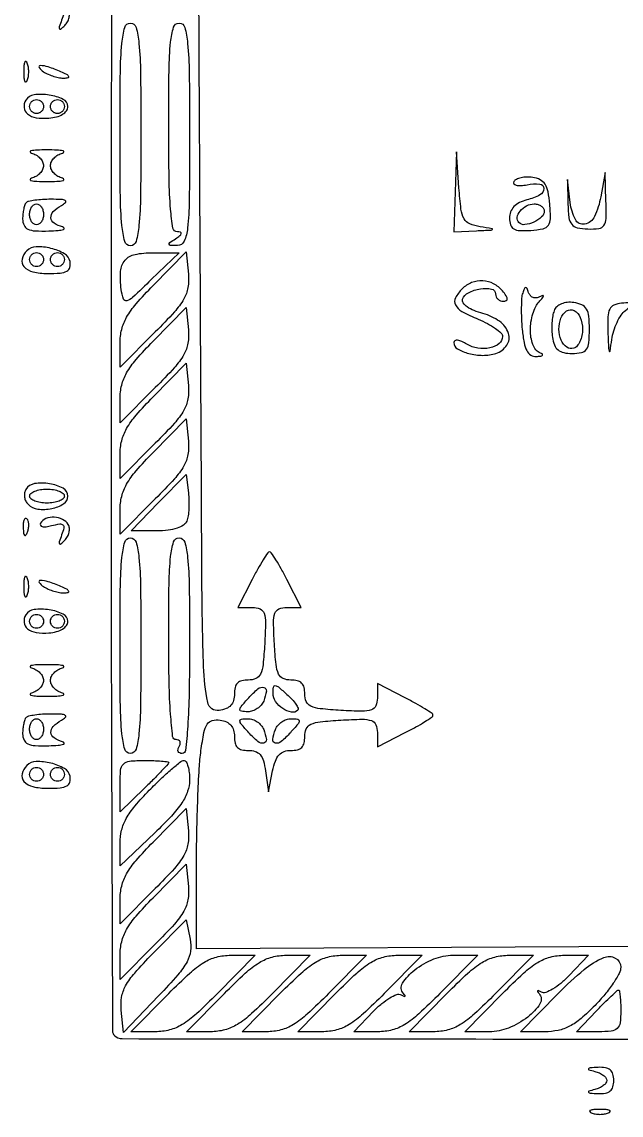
# Model space of a CAD drawing. Extents: x 17 to 822, y 5 to 559.
# Drawn here: x 16.9 to 103.1, y 5 to 162.2 of the extents above; entities that cross this region are included whole.
import ezdxf

# ---------------------------------------------------------------- set-up
doc = ezdxf.new("R2010")
doc.units = 0
doc.header["$MEASUREMENT"] = 0

msp = doc.modelspace()

# ---------------------------------------------------------------- linework, layer by layer
for points in [[(28.541465, 321.56995, 0.003837), (28.262195, 316.625, 0.008675), (28.061287, 310.227364, 0.003511), (28, 301.5, 0.003578), (28.06167, 292.88239, 0.008422), (28.262009, 286.45432, 0.003502), (28.539273, 281.418683, 0.396166), (28.984759, 281, -0.412408), (29.46258, 280.525118, -0.000102), (29.660656, 247.315001, -0.001361), (29.784568, 206.512136, -0.000505), (29.744627, 149.073465, 0.000484), (29.707363, 98.439679, 0.000802), (29.785835, 55.700313, 0.000037), (29.921293, 17.137127, 0.197981), (30.200712, 16.465954, 0.19867), (31.304134, 16.008298, 0.000006), (186.307387, 15.865424, 0.000281), (374.742824, 15.799819, 0.000104), (639.75, 15.91159)], [(151.938466, 29.5), (96.969233, 29.220197), (42, 28.940394), (42, 40.830626, -0.004822), (42.047216, 45.726805, -0.004867), (42.188849, 50.605906, -0.004751), (42.393928, 54.852359, -0.019617), (42.64289, 57.411255, -0.013509), (43.071633, 60.014455, -0.092618), (43.545142, 61.217543, -0.192826), (44.261515, 61.74003, -0.098059), (45.39289, 61.800826, -0.069891), (46.301081, 61.53833, -0.109185), (46.952046, 61.055246, -0.111442), (47.330356, 60.350898, -0.075017), (47.441135, 59.441135, 0.064491), (47.53506, 58.507082, 0.139998), (47.882269, 57.882269, 0.139998), (48.507082, 57.53506, 0.064491), (49.441135, 57.441135, -0.084348), (50.441478, 57.300456, -0.141826), (51.141065, 56.832263, -0.105996), (51.610315, 55.948338, -0.03489), (51.914604, 54.5), (52.329207, 51.5), (52.941864, 54.5, -0.036918), (53.338906, 55.905859, -0.096105), (53.877696, 56.803323, -0.126562), (54.610909, 57.290769, -0.091226), (55.586126, 57.441135, 0.066398), (56.503165, 57.536514, 0.139908), (57.120947, 57.885531, 0.138381), (57.465592, 58.511151, 0.064361), (57.558865, 59.441135, -0.111513), (57.772928, 60.533419, -0.184113), (58.4258, 61.19367, -0.081266), (59.797686, 61.565526, -0.011253), (62.75, 61.80226, -0.009255), (65.841491, 61.922889, -0.086646), (67.153192, 61.721465, -0.21535), (67.776813, 61.14114, -0.099609), (68, 60.031936), (68, 57.959352), (72, 60, 0.008521), (73.533066, 60.81533, 0.013194), (74.825, 61.576142, 0.007444), (75.865196, 62.248003, 0.250666), (76, 62.5, 0.250666), (75.865196, 62.751997, 0.007444), (74.825, 63.423858, 0.013194), (73.533066, 64.18467, 0.008521), (72, 65), (68, 67.040648), (68, 64.968064, -0.099609), (67.776813, 63.85886, -0.21535), (67.153192, 63.278535, -0.086646), (65.841491, 63.077111, -0.009255), (62.75, 63.19774, -0.011253), (59.797686, 63.434474, -0.081266), (58.4258, 63.80633, -0.184113), (57.772928, 64.466581, -0.111513), (57.558865, 65.558865, 0.064491), (57.46494, 66.492918, 0.139998), (57.117731, 67.117731, 0.139998), (56.492918, 67.46494, 0.064491), (55.558865, 67.558865, -0.111513), (54.466581, 67.772928, -0.184113), (53.80633, 68.4258, -0.081266), (53.434474, 69.797686, -0.011253), (53.19774, 72.75, -0.009255), (53.077111, 75.841491, -0.086646), (53.278535, 77.153192, -0.21535), (53.85886, 77.776813, -0.099609), (54.968064, 78), (57.040648, 78), (55, 82, 0.008521), (54.18467, 83.533066, 0.013194), (53.423858, 84.825, 0.007444), (52.751997, 85.865196, 0.250666), (52.5, 86, 0.250666), (52.248003, 85.865196, 0.007444), (51.576142, 84.825, 0.013194), (50.81533, 83.533066, 0.008521), (50, 82), (47.959352, 78), (50.031936, 78, -0.099609), (51.14114, 77.776813, -0.21535), (51.721465, 77.153192, -0.086646), (51.922889, 75.841491, -0.009255), (51.80226, 72.75, -0.011253), (51.565526, 69.797686, -0.081266), (51.19367, 68.4258, -0.184113), (50.533419, 67.772928, -0.111513), (49.441135, 67.558865, 0.064491), (48.507082, 67.46494, 0.139998), (47.882269, 67.117731, 0.139998), (47.53506, 66.492918, 0.064491), (47.441135, 65.558865, -0.076154), (47.325872, 64.629786, -0.117788), (46.932923, 63.92719, -0.110421), (46.242881, 63.448586, -0.061421), (45.25, 63.180449, -0.39793), (43.61172, 64.341056, -0.040943), (43.014847, 69.501425, -0.006946), (42.782967, 81.440444, -0.000115), (42.43177, 147.75), (42.070855, 219)], [(151.954582, 122.757638, 0.000017), (151.945394, 109.207813, 0.000104)]]:
    msp.add_lwpolyline(points, format="xyb")
for points in [[(19.557637, 164.093259, 0.268627), (19.54939, 163.806106, 0.220188), (19.799309, 163.61957, 0.085012), (20.370682, 163.597784, 0.031078), (21.16729, 163.753998, -0.023558), (22.330888, 164.000393, -0.231897), (22.796805, 163.859236, -0.271775), (22.926093, 163.426221, -0.030861), (22.609425, 162.41074, 0.009058), (22.258708, 161.437485, 0.219347), (22.287961, 161.157502, 0.466056), (22.473352, 161.127092, 0.017945), (23.053622, 161.662868, 0.071122), (23.451245, 162.188799, 0.071769), (23.684061, 162.803488, 0.078057), (23.722299, 163.409959, 0.115698), (23.553851, 163.912868, 0.140539), (22.733618, 164.658772, 0.103774), (21.539137, 164.966214, 0.107309), (20.35481, 164.764512, 0.160028)], [(34, 146, -0.002849), (33.949674, 137.167683, -0.020523), (33.726562, 132.916667, -0.04313), (33.309064, 130.618193, -0.338315), (32.5, 130, -0.338315), (31.690936, 130.618193, -0.04313), (31.273438, 132.916667, -0.020523), (31.050326, 137.167683, -0.002849), (31, 146, -0.002849), (31.050326, 154.832317, -0.020523), (31.273438, 159.083333, -0.04313), (31.690936, 161.381807, -0.338315), (32.5, 162, -0.338315), (33.309064, 161.381807, -0.04313), (33.726562, 159.083333, -0.020523), (33.949674, 154.832317, -0.002849)], [(41, 146, -0.002372), (40.954657, 136.44186, -0.024895), (40.722896, 132.535951, -0.076256), (40.216068, 130.640384, -0.300065), (39.25, 130.015313, -0.011938), (38.271084, 130.047261, -0.327416), (38.083458, 130.201904, -0.309569), (38.169589, 130.436556, -0.011213), (39, 131, 0.021149), (39.621859, 131.440231, 0.167501), (39.8125, 131.730859, 0.405416), (39.704915, 131.918023, 0.066727), (39.25, 131.984687, -0.362418), (38.614155, 132.528609, -0.021181), (38.271089, 135.249742, -0.01693), (38.056753, 139.602609, -0.003836), (38, 147, -0.003082), (38.050862, 155.251579, -0.021839), (38.275, 159.25, -0.04712), (38.69715, 161.400501, -0.332163), (39.5, 162, -0.338315), (40.309064, 161.381807, -0.04313), (40.726562, 159.083333, -0.020523), (40.949674, 154.832317, -0.002849)], [(17.157895, 155, 0.017491), (17.189089, 154.10856, 0.078554), (17.306058, 153.601562, 0.447206), (17.474999, 153.540618, 0.174857), (17.662281, 153.75, 0.057986), (17.818615, 154.320008, 0.037979), (17.87034, 155, 0.037979), (17.818615, 155.679992, 0.057986), (17.662281, 156.25, 0.174857), (17.474999, 156.459382, 0.447206), (17.306058, 156.398438, 0.078554), (17.189089, 155.89144, 0.017491)], [(20, 155, 0.040566), (20.684071, 154.632796, 0.028934), (21.5, 154.331527, 0.029384), (22.317134, 154.134067, 0.053798), (23, 154.085598, 0.051935), (23.535375, 154.161267, 0.491407), (23.615423, 154.343886, 0.152377), (23.341871, 154.608071, 0.014925), (22.5, 155, 0.019739), (20.686554, 155.695838, 0.081911), (19.533606, 155.885992, 0.608383), (19.381869, 155.592871, 0.095694)], [(17.461975, 150.938474, 0.159639), (17.196665, 149.839906, 0.208996), (17.678897, 148.939502, 0.130588), (18.934001, 148.397973, 0.056143), (20.770992, 148.332812, 0.044599), (21.875886, 148.517759, 0.073486), (22.745899, 148.887337, 0.09736), (23.30249, 149.398127, 0.159885), (23.5, 150, 0.290762), (22.844266, 151.03228, 0.071311), (20.828621, 151.648233, 0.068051), (18.638539, 151.688318, 0.228778)], [(20, 150, -0.099038), (19.923658, 149.618362, -0.097945), (19.70625, 149.29375, -0.097945), (19.381638, 149.076342, -0.099038), (19, 149, -0.099038), (18.618362, 149.076342, -0.097945), (18.29375, 149.29375, -0.097945), (18.076342, 149.618362, -0.099038), (18, 150, -0.099038), (18.076342, 150.381638, -0.097945), (18.29375, 150.70625, -0.097945), (18.618362, 150.923658, -0.099038), (19, 151, -0.099038), (19.381638, 150.923658, -0.097945), (19.70625, 150.70625, -0.097945), (19.923658, 150.381638, -0.099038)], [(23, 150, -0.099038), (22.923658, 149.618362, -0.097945), (22.70625, 149.29375, -0.097945), (22.381638, 149.076342, -0.099038), (22, 149, -0.099038), (21.618362, 149.076342, -0.097945), (21.29375, 149.29375, -0.097945), (21.076342, 149.618362, -0.099038), (21, 150, -0.099038), (21.076342, 150.381638, -0.097945), (21.29375, 150.70625, -0.097945), (21.618362, 150.923658, -0.099038), (22, 151, -0.099038), (22.381638, 150.923658, -0.097945), (22.70625, 150.70625, -0.097945), (22.923658, 150.381638, -0.099038)], [(18.25, 143.310674, -0.068007), (18.918939, 143.034596, -0.068913), (19.485937, 142.590143, -0.075394), (19.868723, 142.051523, -0.117373), (20, 141.5, -0.117373), (19.868723, 140.948477, -0.075394), (19.485937, 140.409857, -0.068913), (18.918939, 139.965404, -0.068007), (18.25, 139.689326, 0.279395), (18.088315, 139.52268, 0.421517), (18.189063, 139.366341, 0.040136), (19.062099, 139.260811, 0.010016), (20.5, 139.232003, 0.010016), (21.937901, 139.260811, 0.040136), (22.810937, 139.366341, 0.421517), (22.911685, 139.52268, 0.279395), (22.75, 139.689326, -0.068007), (22.081061, 139.965404, -0.068913), (21.514063, 140.409857, -0.075394), (21.131277, 140.948477, -0.117373), (21, 141.5, -0.117373), (21.131277, 142.051523, -0.075394), (21.514063, 142.590143, -0.068913), (22.081061, 143.034596, -0.068007), (22.75, 143.310674, 0.279395), (22.911685, 143.47732, 0.421517), (22.810937, 143.633659, 0.040136), (21.937901, 143.739189, 0.010016), (20.5, 143.767997, 0.010016), (19.062099, 143.739189, 0.040136), (18.189063, 143.633659, 0.421517), (18.088315, 143.47732, 0.279395)], [(79.184982, 137.75), (79, 132), (82.25, 132.149832, 0.001076), (84.35073, 132.251213, 0.18852), (84.551123, 132.341435, 0.608702), (84.517633, 132.443006, 0.001842), (82.800124, 132.711418, -0.061108), (81.278348, 133.138167, -0.170255), (80.465223, 133.869878, -0.095639), (80.027652, 135.235532, -0.01228), (79.735106, 138.311586), (79.369965, 143.5)], [(95.410575, 136, 0.023084), (95.553059, 134.016302, 0.138333), (95.945483, 133.069138, 0.175714), (96.724046, 132.586194, 0.04269), (98.25, 132.399086, 0.039931), (99.859392, 132.468558, 0.220535), (100.576719, 132.915374, 0.140201), (100.880467, 133.893807, 0.013629), (100.868359, 136.399086), (100.736718, 140.5), (100.118359, 137.011353, -0.065077), (99.231562, 134.198447, -0.242176), (97.809597, 133.094339, -0.332627), (96.467818, 133.754462, -0.087752), (95.724577, 136.189001), (95.321151, 139.5)], [(87.624622, 139.201643, 0.307086), (87.637324, 138.901649, 0.178194), (87.951714, 138.695713, 0.07427), (88.619899, 138.642849, 0.029901), (89.530262, 138.761034, -0.067332), (91.356265, 138.860508, -0.394982), (91.945964, 138.212617, -0.278029), (91.373903, 137.292609, -0.05662), (89.5, 136.589356, 0.054602), (88.427299, 136.191699, 0.086603), (87.641553, 135.610486, 0.098722), (87.166275, 134.859667, 0.092143), (87, 133.965064, 0.075836), (87.151289, 132.973326, 0.187958), (87.602466, 132.408899, 0.124597), (88.466572, 132.16327, 0.026277), (90.047469, 132.20044, 0.029861), (91.832355, 132.444246, 0.188331), (92.59218, 132.928873, 0.159928), (92.89029, 133.848226, 0.020097), (92.797469, 135.966325, 0.02796), (92.547749, 137.739786, 0.093417), (92.111502, 138.82542, 0.13218), (91.407602, 139.4676, 0.083995), (90.34436, 139.807186, 0.041939), (89.477875, 139.857255, 0.048279), (88.656235, 139.756022, 0.054713), (87.993736, 139.530289, 0.1459)], [(17.5, 136.166667, 0.115276), (17.306743, 135.855562, 0.028815), (17.146875, 135.275, 0.027899), (17.036781, 134.571845, 0.024887), (17, 133.833333, 0.108868), (17.198567, 132.932175, 0.178765), (17.745545, 132.387551, 0.096068), (18.803447, 132.131017, 0.019321), (20.75, 132.116001, 0.01183), (22.093515, 132.189408, 0.050275), (22.884375, 132.332266, 0.459031), (22.965403, 132.508506, 0.225051), (22.75, 132.689326, -0.080848), (21.518298, 133.234879, -0.238612), (21.068402, 134.013341, -0.214554), (21.411255, 134.904872, -0.067794), (22.577875, 135.783643, 0.056843), (23.162855, 136.204603, 0.505516), (23.1352, 136.473106, 0.123378), (22.583086, 136.635786, 0.010257), (21.077875, 136.666667, 0.015031), (19.862643, 136.630125, 0.019685), (18.757251, 136.519792, 0.01757), (17.860087, 136.362104, 0.145074)], [(20, 134.5, -0.064853), (19.925306, 133.926543, -0.082425), (19.70625, 133.440625, -0.098894), (19.381354, 133.115568, -0.148195), (19, 133, -0.148195), (18.618646, 133.115568, -0.098894), (18.29375, 133.440625, -0.082425), (18.074694, 133.926543, -0.064853), (18, 134.5, -0.064853), (18.074694, 135.073457, -0.082425), (18.29375, 135.559375, -0.098894), (18.618646, 135.884432, -0.148195), (19, 136, -0.148195), (19.381354, 135.884432, -0.098894), (19.70625, 135.559375, -0.082425), (19.925306, 135.073457, -0.064853)], [(92, 134.968615, -0.213422), (91.621817, 134.122972, -0.075769), (90.486858, 133.381846, -0.076784), (89.197884, 133.019605, -0.230479), (88.356736, 133.30993, -0.242984), (88.115307, 134.067091, -0.130219), (88.532249, 134.983357, -0.102648), (89.459491, 135.733481, -0.119467), (90.559017, 136, -0.069866), (91.109745, 135.922668, -0.085761), (91.576711, 135.697031, -0.100101), (91.888923, 135.361922, -0.138501)], [(17.599134, 129.265801, 0.13777), (16.919518, 128.055308, 0.249084), (17.193913, 126.982778, 0.153081), (18.471989, 126.236859, 0.056181), (20.573324, 126, 0.019159), (22.409271, 126.070376, 0.103782), (23.361297, 126.347696, 0.207892), (23.783688, 126.880217, 0.113201), (23.813584, 127.729463, 0.219909), (23.018664, 128.835483, 0.068187), (21.067057, 129.611643, 0.067244), (18.940967, 129.842321, 0.19211)], [(20, 128, -0.099038), (19.923658, 127.618362, -0.097945), (19.70625, 127.29375, -0.097945), (19.381638, 127.076342, -0.099038), (19, 127, -0.099038), (18.618362, 127.076342, -0.097945), (18.29375, 127.29375, -0.097945), (18.076342, 127.618362, -0.099038), (18, 128, -0.099038), (18.076342, 128.381638, -0.097945), (18.29375, 128.70625, -0.097945), (18.618362, 128.923658, -0.099038), (19, 129, -0.099038), (19.381638, 128.923658, -0.097945), (19.70625, 128.70625, -0.097945), (19.923658, 128.381638, -0.099038)], [(23, 128, -0.099038), (22.923658, 127.618362, -0.097945), (22.70625, 127.29375, -0.097945), (22.381638, 127.076342, -0.099038), (22, 127, -0.099038), (21.618362, 127.076342, -0.097945), (21.29375, 127.29375, -0.097945), (21.076342, 127.618362, -0.099038), (21, 128, -0.099038), (21.076342, 128.381638, -0.097945), (21.29375, 128.70625, -0.097945), (21.618362, 128.923658, -0.099038), (22, 129, -0.099038), (22.381638, 128.923658, -0.097945), (22.70625, 128.70625, -0.097945), (22.923658, 128.381638, -0.099038)], [(36.075486, 117.599296), (31, 112.52381), (31, 115.977556, -0.060561), (31.239608, 117.948552, -0.069715), (31.943844, 119.705849, -0.049032), (33.317484, 121.636724, -0.015041), (35.75, 124.26674), (40.5, 129.102178), (40.825486, 125.88848, -0.067581), (40.760517, 123.979469, -0.088072), (40.170847, 122.33692, -0.054366), (38.813767, 120.471666, -0.011948)], [(35.5, 125.12006, -0.004081), (32.816684, 122.568863, -0.109727), (31.975266, 122.071987, -0.416346), (31.485014, 122.32361, -0.044089), (31.175426, 123.711656, -0.048027), (31.082672, 126.334826, -0.163889), (31.716428, 127.896434, -0.16689), (33.15678, 128.739678, -0.050242), (35.718615, 128.992877), (39.5, 128.985753)], [(80.2, 123.8, 0.073135), (79.236598, 122.504396, 0.249592), (79.23234, 121.487607, 0.149173), (80.163069, 120.548964, 0.024427), (82.5, 119.435553, -0.023134), (83.840445, 118.801156, -0.032067), (84.971875, 118.103711, -0.033271), (85.789693, 117.43825, -0.208244), (86, 116.955195, -0.228416), (85.506771, 115.931854, -0.115654), (84.183456, 115.305209, -0.092802), (82.449177, 115.258546, -0.100353), (80.867534, 115.850653, 0.034877), (80.150671, 116.23166, 0.074835), (79.548588, 116.397905, 0.145045), (79.15957, 116.3319, 0.286106), (79, 116.075862, 0.265764), (79.521345, 115.164296, 0.070151), (81.133516, 114.498424, 0.061487), (83.180202, 114.233354, 0.078487), (85.058296, 114.518502, 0.168661), (86.616324, 115.682178, 0.232072), (86.85474, 117.38581, 0.160329), (85.572611, 119.126013, 0.091649), (83.182065, 120.237089, -0.033479), (81.911773, 120.656955, -0.057002), (80.93148, 121.19254, -0.079978), (80.346158, 121.764139, -0.243564), (80.260393, 122.296196, -0.202301), (81.085324, 123.242045, -0.073286), (82.818012, 123.793356, -0.088535), (84.422708, 123.769498, -0.359181), (85, 123.069551, 0.104081), (85.085883, 122.661444, 0.098995), (85.329718, 122.314181, 0.09668), (85.693994, 122.081456, 0.094215), (86.122445, 122, 0.122183), (86.532179, 122.101643, 0.300026), (86.674576, 122.361364, 0.128583), (86.51771, 122.808783, 0.024942), (86, 123.5, 0.10195), (84.719891, 124.524368, 0.105387), (83.154238, 124.943679, 0.105953), (81.560429, 124.687385, 0.104083)], [(88.896119, 123.188358, 0.064113), (88.749346, 122.440119, 0.013478), (88.697664, 121.105118, 0.013919), (88.722823, 119.542332, 0.012787), (88.834488, 117.938358, 0.021962), (89.096337, 116.066636, 0.074987), (89.496787, 114.90739, 0.132844), (90.073844, 114.283526, 0.153225), (90.855035, 114.078947, 0.018942), (91.518763, 114.136059, 0.216255), (91.737345, 114.269973, 0.432728), (91.698794, 114.441068, 0.037231), (91.25, 114.662281, -0.14861), (90.770317, 115.049064, -0.056802), (90.367188, 115.816524, -0.049776), (90.092415, 116.806612, -0.042836), (90, 117.883333, -0.040369), (90.092105, 119.022267, -0.034276), (90.367188, 120.197574, -0.035689), (90.770185, 121.237251, -0.076911), (91.25, 121.946704, 0.010436), (91.764199, 122.52441, 0.14703), (91.874692, 122.775561, 0.572316), (91.774944, 122.851968, 0.031265), (91.33541, 122.640474, -0.101004), (90.85902, 122.48805, -0.118648), (90.389913, 122.548356, -0.119296), (90.001464, 122.814974, -0.102875), (89.752077, 123.243769, 0.022411), (89.518494, 123.852191, 0.31594), (89.329502, 123.967384, 0.283769), (89.139149, 123.832164, 0.019603)], [(36.075486, 109.599296), (31, 104.52381), (31, 107.977556, -0.060561), (31.239608, 109.948552, -0.069715), (31.943844, 111.705849, -0.049032), (33.317484, 113.636724, -0.015041), (35.75, 116.26674), (40.5, 121.102178), (40.825486, 117.88848, -0.067581), (40.760517, 115.979469, -0.088072), (40.170847, 114.33692, -0.054366), (38.813767, 112.471666, -0.011948)], [(93.416448, 120.642863, 0.05233), (93.218704, 119.905003, 0.023278), (93.107297, 118.903016, 0.022737), (93.087056, 117.821794, 0.028506), (93.170919, 116.822726, 0.059858), (93.463946, 115.722609, 0.126539), (93.98151, 115.015181, 0.120685), (94.794571, 114.625214, 0.051798), (96, 114.5, 0.050766), (97.36222, 114.638668, 0.189121), (98.071429, 115.1, 0.13443), (98.415691, 116.034425, 0.021436), (98.5, 118, 0.025158), (98.406922, 119.848683, 0.108558), (98.066099, 120.887996, 0.155405), (97.393989, 121.488638, 0.07009), (96.245529, 121.820137, 0.059656), (95.30782, 121.840664, 0.0744), (94.463703, 121.62889, 0.085215), (93.808423, 121.214075, 0.118047)], [(101.149832, 117.537196, 0.001688), (101.244039, 115.210786, 0.113705), (101.349316, 114.830817, 0.718276), (101.471461, 114.851998, 0.004179), (101.712049, 116.5, -0.040222), (101.984631, 117.73632, -0.035308), (102.460402, 118.9703, -0.036973), (103.053962, 120.025258, -0.082384), (103.680542, 120.696764, 0.012129), (104.545448, 121.395971, 0.354696), (104.594175, 121.656373, 0.28518), (104.337983, 121.802537, 0.00951), (103.118325, 121.73396, 0.082118), (102.017078, 121.46557, 0.18437), (101.407643, 120.877488, 0.102495), (101.141961, 119.764401, 0.016782)], [(97.5, 118, -0.050064), (97.407308, 117.076578, -0.056662), (97.132967, 116.229739, -0.064911), (96.729077, 115.579954, -0.141756), (96.250526, 115.250175, -0.243271), (95.237026, 115.409078, -0.134073), (94.436755, 116.416197, -0.098804), (94.106155, 117.983229, -0.094621), (94.393537, 119.583158, -0.154883), (95.218381, 120.616347, -0.271668), (96.276661, 120.679078, -0.18325), (97.181218, 119.682423, -0.093904)], [(36.075486, 101.599296), (31, 96.52381), (31, 99.977556, -0.060561), (31.239608, 101.948552, -0.069715), (31.943844, 103.705849, -0.049032), (33.317484, 105.636724, -0.015041), (35.75, 108.26674), (40.5, 113.102178), (40.825486, 109.88848, -0.067581), (40.760517, 107.979469, -0.088072), (40.170847, 106.33692, -0.054366), (38.813767, 104.471666, -0.011948)], [(36.075486, 93.599296), (31, 88.52381), (31, 91.977556, -0.060561), (31.239608, 93.948552, -0.069715), (31.943844, 95.705849, -0.049032), (33.317484, 97.636724, -0.015041), (35.75, 100.26674), (40.5, 105.102178), (40.825486, 101.88848, -0.067581), (40.760517, 99.979469, -0.088072), (40.170847, 98.33692, -0.054366), (38.813767, 96.471666, -0.011948)], [(17.481569, 94.970177, 0.095249), (17.28656, 94.457773, 0.077253), (17.27506, 93.86889, 0.076026), (17.443944, 93.295499, 0.087019), (17.771797, 92.828203, 0.165691), (19.177624, 92.136932, 0.082785), (21.181947, 92.210303, 0.091303), (22.897388, 92.903208, 0.256624), (23.5, 94, 0.276098), (22.829651, 95.121426, 0.083549), (20.87313, 95.784022, 0.078867), (18.715224, 95.789239, 0.21896)], [(40.605958, 90.415527, -0.157574), (40.132965, 89.829403, -0.065005), (39.203558, 89.381129, -0.050385), (37.911344, 89.093666, -0.029561), (36.328437, 89), (32.594104, 89), (36.547052, 93.061745), (40.5, 97.12349), (40.824574, 94.477273, -0.02335), (40.908902, 93.360298, -0.020611), (40.894242, 92.19257, -0.021124), (40.792943, 91.14076, -0.0571)], [(23, 94, -0.226478), (22.817169, 93.617064, -0.074992), (22.265625, 93.29375, -0.057076), (21.457356, 93.073116, -0.038131), (20.5, 93, -0.038131), (19.542644, 93.073116, -0.057076), (18.734375, 93.29375, -0.074992), (18.182831, 93.617064, -0.226478), (18, 94, -0.226478), (18.182831, 94.382936, -0.074992), (18.734375, 94.70625, -0.057076), (19.542644, 94.926884, -0.038131), (20.5, 95, -0.038131), (21.457356, 94.926884, -0.057076), (22.265625, 94.70625, -0.074992), (22.817169, 94.382936, -0.226478)], [(17.078947, 89.416667, 0.018894), (17.137993, 88.670344, 0.168741), (17.279315, 88.37858, 0.470617), (17.461564, 88.395823, 0.054073), (17.683114, 88.8125, 0.051402), (17.839148, 89.359369, 0.05415), (17.876576, 89.916927, 0.060344), (17.797407, 90.402231, 0.126455), (17.604167, 90.729167, 0.296942), (17.385309, 90.77538, 0.208169), (17.200665, 90.592839, 0.077125), (17.089945, 90.112848, 0.028489)], [(19.557637, 90.093259, 0.268627), (19.54939, 89.806106, 0.220188), (19.799309, 89.61957, 0.085012), (20.370682, 89.597784, 0.031078), (21.16729, 89.753998, -0.023558), (22.330888, 90.000393, -0.231897), (22.796805, 89.859236, -0.271775), (22.926093, 89.426221, -0.030861), (22.609425, 88.41074, 0.009058), (22.258708, 87.437485, 0.219347), (22.287961, 87.157502, 0.466056), (22.473352, 87.127092, 0.017945), (23.053622, 87.662868, 0.071122), (23.451245, 88.188799, 0.071769), (23.684061, 88.803488, 0.078057), (23.722299, 89.409959, 0.115698), (23.553851, 89.912868, 0.140539), (22.733618, 90.658772, 0.103774), (21.539137, 90.966214, 0.107309), (20.35481, 90.764512, 0.160028)], [(34, 72.5, -0.002961), (33.949415, 63.958064, -0.021161), (33.725806, 59.833333, -0.045065), (33.305999, 57.609035, -0.33533), (32.5, 57, -0.33533), (31.694001, 57.609035, -0.045065), (31.274194, 59.833333, -0.021161), (31.050585, 63.958064, -0.002961), (31, 72.5, -0.002961), (31.050585, 81.041936, -0.021161), (31.274194, 85.166667, -0.045065), (31.694001, 87.390965, -0.33533), (32.5, 88, -0.33533), (33.305999, 87.390965, -0.045065), (33.725806, 85.166667, -0.021161), (33.949415, 81.041936, -0.002961)], [(41, 72.5, -0.004491), (40.938766, 65.683107, -0.012564), (40.732919, 60.909054, -0.008616), (40.436364, 57.446959, -0.384449), (39.940983, 57, -0.108972), (39.586039, 57.078288, -0.182303), (39.3746, 57.29375, -0.161196), (39.343488, 57.6179, -0.082592), (39.5, 58, 0.082592), (39.656512, 58.3821, 0.161196), (39.6254, 58.70625, 0.182303), (39.413961, 58.921712, 0.108972), (39.059017, 59, -0.381958), (38.56698, 59.440079, -0.009616), (38.268259, 62.672986, -0.013376), (38.061654, 67.146024, -0.004852), (38, 73.5, -0.003213), (38.051158, 81.461246, -0.022561), (38.275862, 85.333333, -0.049302), (38.700386, 87.410434, -0.328801), (39.5, 88, -0.33533), (40.305999, 87.390965, -0.045065), (40.725806, 85.166667, -0.021161), (40.949415, 81.041936, -0.002961)], [(17.157895, 81, 0.017491), (17.189089, 80.10856, 0.078554), (17.306058, 79.601562, 0.447206), (17.474999, 79.540618, 0.174857), (17.662281, 79.75, 0.057986), (17.818615, 80.320008, 0.037979), (17.87034, 81, 0.037979), (17.818615, 81.679992, 0.057986), (17.662281, 82.25, 0.174857), (17.474999, 82.459382, 0.447206), (17.306058, 82.398438, 0.078554), (17.189089, 81.89144, 0.017491)], [(20, 81, 0.040566), (20.684071, 80.632796, 0.028934), (21.5, 80.331527, 0.029384), (22.317134, 80.134067, 0.053798), (23, 80.085598, 0.051935), (23.535375, 80.161267, 0.491407), (23.615423, 80.343886, 0.152377), (23.341871, 80.608071, 0.014925), (22.5, 81, 0.019739), (20.686554, 81.695838, 0.081911), (19.533606, 81.885992, 0.608383), (19.381869, 81.592871, 0.095694)], [(17.461975, 76.938474, 0.159639), (17.196665, 75.839906, 0.208996), (17.678897, 74.939502, 0.130588), (18.934001, 74.397973, 0.056143), (20.770992, 74.332812, 0.044599), (21.875886, 74.517759, 0.073486), (22.745899, 74.887337, 0.09736), (23.30249, 75.398127, 0.159885), (23.5, 76, 0.290762), (22.844266, 77.03228, 0.071311), (20.828621, 77.648233, 0.068051), (18.638539, 77.688318, 0.228778)], [(20, 76, -0.099038), (19.923658, 75.618362, -0.097945), (19.70625, 75.29375, -0.097945), (19.381638, 75.076342, -0.099038), (19, 75, -0.099038), (18.618362, 75.076342, -0.097945), (18.29375, 75.29375, -0.097945), (18.076342, 75.618362, -0.099038), (18, 76, -0.099038), (18.076342, 76.381638, -0.097945), (18.29375, 76.70625, -0.097945), (18.618362, 76.923658, -0.099038), (19, 77, -0.099038), (19.381638, 76.923658, -0.097945), (19.70625, 76.70625, -0.097945), (19.923658, 76.381638, -0.099038)], [(23, 76, -0.099038), (22.923658, 75.618362, -0.097945), (22.70625, 75.29375, -0.097945), (22.381638, 75.076342, -0.099038), (22, 75, -0.099038), (21.618362, 75.076342, -0.097945), (21.29375, 75.29375, -0.097945), (21.076342, 75.618362, -0.099038), (21, 76, -0.099038), (21.076342, 76.381638, -0.097945), (21.29375, 76.70625, -0.097945), (21.618362, 76.923658, -0.099038), (22, 77, -0.099038), (22.381638, 76.923658, -0.097945), (22.70625, 76.70625, -0.097945), (22.923658, 76.381638, -0.099038)], [(18.25, 69.310674, -0.068007), (18.918939, 69.034596, -0.068913), (19.485937, 68.590143, -0.075394), (19.868723, 68.051523, -0.117373), (20, 67.5, -0.117373), (19.868723, 66.948477, -0.075394), (19.485937, 66.409857, -0.068913), (18.918939, 65.965404, -0.068007), (18.25, 65.689326, 0.279395), (18.088315, 65.52268, 0.421517), (18.189063, 65.366341, 0.040136), (19.062099, 65.260811, 0.010016), (20.5, 65.232003, 0.010016), (21.937901, 65.260811, 0.040136), (22.810937, 65.366341, 0.421517), (22.911685, 65.52268, 0.279395), (22.75, 65.689326, -0.068007), (22.081061, 65.965404, -0.068913), (21.514063, 66.409857, -0.075394), (21.131277, 66.948477, -0.117373), (21, 67.5, -0.117373), (21.131277, 68.051523, -0.075394), (21.514063, 68.590143, -0.068913), (22.081061, 69.034596, -0.068007), (22.75, 69.310674, 0.279395), (22.911685, 69.47732, 0.421517), (22.810937, 69.633659, 0.040136), (21.937901, 69.739189, 0.010016), (20.5, 69.767997, 0.010016), (19.062099, 69.739189, 0.040136), (18.189063, 69.633659, 0.421517), (18.088315, 69.47732, 0.279395)], [(51.654923, 64.543128, -0.086262), (51.302508, 63.953213, -0.066322), (50.741343, 63.453294, -0.065963), (50.06533, 63.115363, -0.083147), (49.376397, 63, -0.033352), (48.451409, 63.061769, -0.394125), (48.242593, 63.31655, -0.16105), (48.427921, 63.775683, -0.00814), (49.505548, 65.006131, -0.032319), (50.835439, 66.297275, -0.233661), (51.675531, 66.509027, -0.397669), (52.038578, 65.98022, -0.052812)], [(56.549259, 63.215926, -0.24982), (55.64362, 62.939962, -0.100894), (54.413567, 63.45271, -0.089362), (53.366124, 64.477167, -0.155803), (53, 65.623603, -0.033352), (53.061769, 66.548591, -0.394125), (53.31655, 66.757407, -0.16105), (53.775683, 66.572079, -0.00814), (55.006131, 65.494452, -0.022825), (55.741598, 64.765127, -0.037181), (56.286954, 64.076231, -0.043519), (56.60315, 63.508698, -0.31118)], [(17.5, 62.166667, 0.115276), (17.306743, 61.855562, 0.028815), (17.146875, 61.275, 0.027899), (17.036781, 60.571845, 0.024887), (17, 59.833333, 0.108868), (17.198567, 58.932175, 0.178765), (17.745545, 58.387551, 0.096068), (18.803447, 58.131017, 0.019321), (20.75, 58.116001, 0.01183), (22.093515, 58.189408, 0.050275), (22.884375, 58.332266, 0.459031), (22.965403, 58.508506, 0.225051), (22.75, 58.689326, -0.080848), (21.518298, 59.234879, -0.238612), (21.068402, 60.013341, -0.214554), (21.411255, 60.904872, -0.067794), (22.577875, 61.783643, 0.056843), (23.162855, 62.204603, 0.505516), (23.1352, 62.473106, 0.123378), (22.583086, 62.635786, 0.010257), (21.077875, 62.666667, 0.015031), (19.862643, 62.630125, 0.019685), (18.757251, 62.519792, 0.01757), (17.860087, 62.362104, 0.145074)], [(20, 60.5, -0.064853), (19.925306, 59.926543, -0.082425), (19.70625, 59.440625, -0.098894), (19.381354, 59.115568, -0.148195), (19, 59, -0.148195), (18.618646, 59.115568, -0.098894), (18.29375, 59.440625, -0.082425), (18.074694, 59.926543, -0.064853), (18, 60.5, -0.064853), (18.074694, 61.073457, -0.082425), (18.29375, 61.559375, -0.098894), (18.618646, 61.884432, -0.148195), (19, 62, -0.148195), (19.381354, 61.884432, -0.098894), (19.70625, 61.559375, -0.082425), (19.925306, 61.073457, -0.064853)], [(51.654923, 60.456872, -0.052812), (52.038578, 59.01978, -0.397669), (51.675531, 58.490973, -0.233661), (50.835439, 58.702725, -0.032319), (49.505548, 59.993869, -0.00814), (48.427921, 61.224317, -0.16105), (48.242593, 61.68345, -0.394125), (48.451409, 61.938231, -0.033352), (49.376397, 62, -0.083147), (50.06533, 61.884637, -0.065963), (50.741343, 61.546706, -0.066322), (51.302508, 61.046787, -0.086262)], [(55.494452, 59.993869, -0.032319), (54.164561, 58.702725, -0.233661), (53.324469, 58.490973, -0.397669), (52.961422, 59.01978, -0.052812), (53.345077, 60.456872, -0.086262), (53.697492, 61.046787, -0.066322), (54.258657, 61.546706, -0.065963), (54.93467, 61.884637, -0.083147), (55.623603, 62, -0.033352), (56.548591, 61.938231, -0.394125), (56.757407, 61.68345, -0.16105), (56.572079, 61.224317, -0.00814)], [(17.599134, 55.265801, 0.13777), (16.919518, 54.055308, 0.249084), (17.193913, 52.982778, 0.153081), (18.471989, 52.236859, 0.056181), (20.573324, 52, 0.019159), (22.409271, 52.070376, 0.103782), (23.361297, 52.347696, 0.207892), (23.783688, 52.880217, 0.113201), (23.813584, 53.729463, 0.219909), (23.018664, 54.835483, 0.068187), (21.067057, 55.611643, 0.067244), (18.940967, 55.842321, 0.19211)], [(38, 55.696167, -0.189406), (37.922202, 55.498161, -0.002347), (36.971875, 54.485087, -0.006534), (35.841534, 53.322216, -0.004184), (34.5, 52), (31, 48.607666), (31, 52.303833, -0.019141), (31.08737, 54.585302, -0.172066), (31.486732, 55.485988, -0.182984), (32.351887, 55.904641, -0.022185), (34.5, 56, -0.008142), (35.841983, 55.978147, -0.013507), (36.971875, 55.910749, -0.007113), (37.891704, 55.817698, -0.380905)], [(41, 53.16567, -0.086655), (40.720103, 51.562793, -0.059587), (39.89142, 49.910153, -0.041706), (38.395153, 48.010585, -0.015543), (36, 45.59734), (31, 40.86334), (31, 44.143818, -0.062621), (31.228003, 45.957188, -0.064415), (31.897471, 47.639136, -0.048513), (33.148167, 49.450088, -0.018669), (35.208208, 51.712148, -0.008761), (36.878045, 53.354993, -0.012715), (38.412844, 54.740444, -0.008312), (39.728929, 55.83164, -0.170531), (40.208208, 56, -0.280856), (40.513778, 55.813659, -0.050837), (40.767411, 55.167416, -0.041719), (40.942584, 54.251746, -0.026414)], [(20, 54, -0.099038), (19.923658, 53.618362, -0.097945), (19.70625, 53.29375, -0.097945), (19.381638, 53.076342, -0.099038), (19, 53, -0.099038), (18.618362, 53.076342, -0.097945), (18.29375, 53.29375, -0.097945), (18.076342, 53.618362, -0.099038), (18, 54, -0.099038), (18.076342, 54.381638, -0.097945), (18.29375, 54.70625, -0.097945), (18.618362, 54.923658, -0.099038), (19, 55, -0.099038), (19.381638, 54.923658, -0.097945), (19.70625, 54.70625, -0.097945), (19.923658, 54.381638, -0.099038)], [(23, 54, -0.099038), (22.923658, 53.618362, -0.097945), (22.70625, 53.29375, -0.097945), (22.381638, 53.076342, -0.099038), (22, 53, -0.099038), (21.618362, 53.076342, -0.097945), (21.29375, 53.29375, -0.097945), (21.076342, 53.618362, -0.099038), (21, 54, -0.099038), (21.076342, 54.381638, -0.097945), (21.29375, 54.70625, -0.097945), (21.618362, 54.923658, -0.099038), (22, 55, -0.099038), (22.381638, 54.923658, -0.097945), (22.70625, 54.70625, -0.097945), (22.923658, 54.381638, -0.099038)], [(36.075486, 37.599296), (31, 32.52381), (31, 35.977556, -0.060561), (31.239608, 37.948552, -0.069715), (31.943844, 39.705849, -0.049032), (33.317484, 41.636724, -0.015041), (35.75, 44.26674), (40.5, 49.102178), (40.825486, 45.88848, -0.067581), (40.760517, 43.979469, -0.088072), (40.170847, 42.33692, -0.054366), (38.813767, 40.471666, -0.011948)], [(36.075486, 29.599296), (31, 24.52381), (31, 27.977556, -0.060561), (31.239608, 29.948552, -0.069715), (31.943844, 31.705849, -0.049032), (33.317484, 33.636724, -0.015041), (35.75, 36.26674), (40.5, 41.102178), (40.825486, 37.88848, -0.067581), (40.760517, 35.979469, -0.088072), (40.170847, 34.33692, -0.054366), (38.813767, 32.471666, -0.011948)], [(36.581493, 22.202481), (31.5, 16.904963), (31.17615, 20.093155, -0.066905), (31.236946, 21.970079, -0.085559), (31.807496, 23.600128, -0.054508), (33.109779, 25.438624, -0.012933), (35.67615, 28.187503), (40.5, 33.09366), (41.081493, 30.29683, -0.08412), (41.144664, 28.596999, -0.094453), (40.631883, 27.04468, -0.053499), (39.318801, 25.183009, -0.010851)], [(45, 22.5, -0.011886), (41.973242, 19.577487, -0.048077), (39.930364, 18.030834, -0.074769), (38.125658, 17.262096, -0.063442), (36.06832, 17), (32.56832, 17), (38, 22.5, -0.011886), (41.026758, 25.422513, -0.048077), (43.069636, 26.969166, -0.074769), (44.874342, 27.737904, -0.063442), (46.93168, 28), (50.43168, 28)], [(52.926738, 22.505747, -0.011996), (49.917911, 19.602227, -0.047458), (47.871132, 18.050284, -0.07363), (46.06825, 17.273307, -0.064654), (44.03416, 17.005747), (40.56832, 17), (46, 22.5, -0.011953), (49.013199, 25.408641, -0.047519), (51.059146, 26.960344, -0.073884), (52.860099, 27.735411, -0.064817), (54.892578, 28), (58.353477, 28)], [(61, 22.5, -0.011886), (57.973242, 19.577487, -0.048077), (55.930364, 18.030834, -0.074769), (54.125658, 17.262096, -0.063442), (52.06832, 17), (48.56832, 17), (54, 22.5, -0.011886), (57.026758, 25.422513, -0.048077), (59.069636, 26.969166, -0.074769), (60.874342, 27.737904, -0.063442), (62.93168, 28), (66.43168, 28)], [(69, 22.5, -0.011886), (65.973242, 19.577487, -0.048077), (63.930364, 18.030834, -0.074769), (62.125658, 17.262096, -0.063442), (60.06832, 17), (56.56832, 17), (62, 22.5, -0.011886), (65.026758, 25.422513, -0.048077), (67.069636, 26.969166, -0.074769), (68.874342, 27.737904, -0.063442), (70.93168, 28), (74.43168, 28)], [(77, 22.5, -0.011935), (73.983187, 19.587661, -0.047667), (71.938057, 18.037301, -0.074121), (70.136121, 17.263928, -0.06445), (68.097069, 17), (64.625818, 17), (67.465934, 19.964442, -0.028015), (68.633745, 21.054115, -0.039669), (69.794002, 21.874554, -0.045083), (70.795223, 22.353376, -0.221967), (71.403025, 22.304117, 0.019152), (71.797218, 22.099187, 0.255396), (71.954764, 22.10849, 0.433111), (71.977327, 22.223165, 0.028509), (71.740854, 22.515488, -0.340166), (71.620469, 23.991163, -0.085719), (73.366329, 25.882603, -0.067511), (76.12736, 27.46186, -0.096484), (78.890154, 28), (82.43168, 28)], [(85, 22.5, -0.011886), (81.973242, 19.577487, -0.048077), (79.930364, 18.030834, -0.074769), (78.125658, 17.262096, -0.063442), (76.06832, 17), (72.56832, 17), (78, 22.5, -0.011886), (81.026758, 25.422513, -0.048077), (83.069636, 26.969166, -0.074769), (84.874342, 27.737904, -0.063442), (86.93168, 28), (90.43168, 28)], [(95.534066, 25.035558, -0.028015), (94.366255, 23.945885, -0.039669), (93.205998, 23.125446, -0.045083), (92.204777, 22.646624, -0.221967), (91.596975, 22.695883, 0.019152), (91.202782, 22.900813, 0.255396), (91.045236, 22.89151, 0.433111), (91.022673, 22.776835, 0.028509), (91.259146, 22.484512, -0.340166), (91.379531, 21.008837, -0.085719), (89.633671, 19.117397, -0.067511), (86.87264, 17.53814, -0.096484), (84.109846, 17), (80.56832, 17), (86, 22.5, -0.011935), (89.016813, 25.412339, -0.047667), (91.061943, 26.962699, -0.074121), (92.863879, 27.736072, -0.06445), (94.902931, 28), (98.374182, 28)], [(103, 26.292163, -0.12429), (102.774425, 25.398728, -0.024488), (101.912259, 23.972055, -0.024583), (100.714638, 22.369263, -0.020659), (99.297052, 20.792163, -0.022014), (97.283663, 18.90412, -0.056409), (95.633367, 17.7834, -0.069851), (93.999017, 17.197185, -0.051274), (92.081212, 17), (88.56832, 17), (94, 22.5, -0.022608), (97.719152, 25.940099, -0.075758), (100.541764, 27.670672, -0.224478), (102.210982, 27.599087, -0.278455)], [(103, 20, -0.031162), (102.893327, 18.290099, -0.174494), (102.484409, 17.485324, -0.163634), (101.640028, 17.09728, -0.026602), (99.812909, 17), (96.625818, 17), (99.5, 20, -0.005081), (100.624204, 21.149798, -0.007831), (101.621808, 22.11875, -0.003317), (102.486588, 22.922013, -0.187632), (102.687091, 23, -0.37258), (102.811623, 22.892246, -0.01007), (102.908083, 22.11875, -0.016197), (102.977485, 21.150236, -0.009786)], [(99.25, 11.310674, -0.042954), (99.919656, 11.072686, -0.05393), (100.485938, 10.737018, -0.063987), (100.874169, 10.360086, -0.169692), (101, 10, -0.169692), (100.874169, 9.639914, -0.063987), (100.485938, 9.262982, -0.05393), (99.919656, 8.927314, -0.042954), (99.25, 8.689326, 0.01159), (98.4117, 8.449367, 0.541772), (98.37122, 8.306344, 0.197309), (98.607705, 8.187999, 0.005718), (99.75, 8.116001, 0.052892), (100.797666, 8.172814, 0.135122), (101.48325, 8.485975, 0.149531), (101.870529, 9.081183, 0.070109), (102, 10, 0.070109), (101.870529, 10.918817, 0.149531), (101.48325, 11.514025, 0.135122), (100.797666, 11.827186, 0.052892), (99.75, 11.883999, 0.005718), (98.607705, 11.812001, 0.197309), (98.37122, 11.693656, 0.541772), (98.4117, 11.550633, 0.01159)], [(98.75, 5.337719, 0.057986), (99.320008, 5.181385, 0.037979), (100, 5.12966, 0.037979), (100.679992, 5.181385, 0.057986), (101.25, 5.337719, 0.174857), (101.459382, 5.525001, 0.447206), (101.398438, 5.693942, 0.078554), (100.89144, 5.810911, 0.017491), (100, 5.842105, 0.017491), (99.10856, 5.810911, 0.078554), (98.601562, 5.693942, 0.447206), (98.540618, 5.525001, 0.174857)]]:
    msp.add_lwpolyline(points, format="xyb", close=True)

doc.saveas('drawing.dxf')
